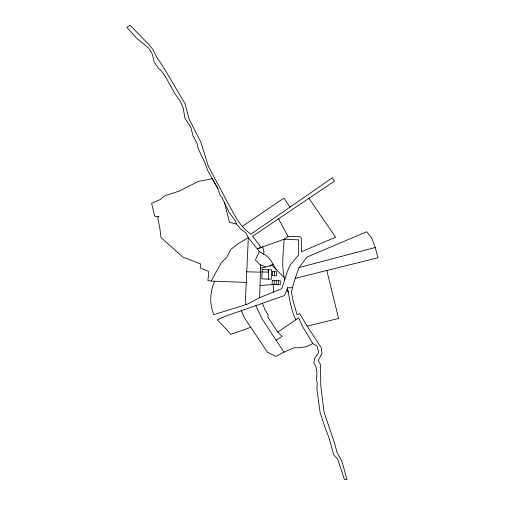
<?xml version="1.0" encoding="UTF-8"?>
<svg xmlns="http://www.w3.org/2000/svg" width="505" height="505" viewBox="0 0 505 505"><rect width="100%" height="100%" fill="white"/><g stroke="black" fill="none" stroke-linecap="round" stroke-linejoin="round"><path stroke-width="0.76" d="M295.179 278.35L378.024 257.746L374.988 246.648L371.712 237.956L366.687 231.757L306.737 257.197L299.099 267.536L295.179 278.35L292.408 287.743L287.32 287.743C289.693 298.442 290.76 309.735 295.88 319.766L277.782 332.094L267.814 317.153L268.212 314.975L265.043 309.83L262.43 303.24M214.707 281.222C210.011 291.442 209.215 304.319 213.88 314.615L247.141 304.269L259.633 297.666L260.668 264.929L259.595 264.38L255.467 259.955L259.317 251.559L248.334 237.666L245.784 232.843L240.481 228.91L236.422 223.968L235.551 220.956L229.03 212.384L221.941 197.36L220.249 195.776L217.844 188.58L212.27 178.669L198.452 181.371L179.414 191.029L164.699 195.807L160.375 199.507L151.588 203.307L154.719 216.273L158.993 216.519L157.724 217.396L159.965 228.999L160.975 237.621L182.703 256.976L200.561 263.957L200.201 267.972L208.369 271.236L208.754 273.735L207.858 280.471L211.172 281.089L246.238 282.39M268.187 269.72L268.105 272.138L262.057 271.942M268.288 279.107L268.591 269.733M274.164 284.612L274.291 280.578M274.449 275.743L274.581 271.709M276.178 284.681L276.311 280.647M278.198 284.744L278.324 280.711M259.633 297.666L281.739 288.727L284.795 279.606C281.216 266.634 283.362 252.689 284.119 239.231L288.109 236.712L299.377 236.447L301.321 238.057L301.422 251.711L335.61 237.23L308.896 198.238M292.408 287.743L291.48 292.812L292.988 300.418L297.047 314.621L299.711 313.63L307.103 326.116L321.243 347.724L322.051 353.336L318.137 360.677L320.479 364.471L320.77 385.479L324.027 412.061L334.783 443.971L336.898 451.918L342.043 461.703L347.017 479.75L344.467 479.466L337.712 459.247L333.736 454.942L328.9 437.456L324.999 427.432L320.132 412.566L316.982 389.709L317.184 382.784L316.401 379.754L316.944 372.974L316.231 367.526L313.857 362.647L314.931 357.95L318.642 352.578L317.222 346.241L312.892 343.608L302.678 326.735L298.714 317.803L295.88 319.766M284.795 279.606L286.67 273.401L289.845 265.478L298.632 254.899L298.682 239.856L284.119 239.231L257.354 248.757L261.129 247.406L252.633 236.245L334.544 181.08L332.404 177.766L250.972 234.162C239.433 226.65 233.764 213.224 227.143 201.665L208.262 166.012L201.059 142.662L189.072 118.953L185.057 103.721L165.091 69.942L156.215 56.257L152.996 49.522L147.782 43.398L130.044 25.25L126.976 27.346L136.552 38.172L148.685 48.032L152.346 54.275L154.246 62.323L158.545 68.377L161.101 70.549L166.524 78.496L174.976 93.797L180.216 101.202L183.157 107.748L184.975 118.391L190.751 127.001L193.011 135.87L197 143.369L198.086 148.331L205.055 163.197L207.858 170.823L217.844 188.58M287.402 288.027L285.691 293.039L284.195 295.665L224.144 316.704L217.384 319.798L230.892 334.323L250.758 327.341L267.486 352.244L275.768 356.416L283.93 352.168L293.973 347.768L298.903 347.756L306.194 346.708L312.892 343.608M276.178 269.512C272.662 263.812 269.929 256.862 263.351 254.034L264.096 252.633L262.701 246.85M211.172 281.089L221.304 262.669L226.581 257.607L230.911 249.325L238.789 243.271L248.334 237.666L245.537 298.095L245.891 304.666M242.255 226.41L283.898 198.149L290.078 207.075M276.241 340.124L282.112 336.374L277.782 332.094M269.777 265.977L273.003 264.184M299.099 267.536L375.221 247.513M260.561 268.25L272.107 265.403L283.861 277.264M307.103 326.116L338.609 318.466L326.811 270.478M260.006 285.514L273.205 284.58L273.445 292.086M246.718 271.816L260.435 272.144M236.422 223.968L229.478 222.396L224.586 202.959M260.668 264.929L265.529 267.025M259.317 251.559L263.351 254.034M286.594 290.388L288.576 291.959M250.758 327.341L244.893 318.503L241.396 310.853M283.93 352.168L261.773 318.377L255.808 305.544M278.463 218.589L288.109 236.712M262.133 269.525L261.83 278.899L271.261 279.202L271.564 269.828L262.133 269.525M272.277 280.515L272.144 284.549L280.212 284.807L280.344 280.774L272.277 280.515M272.561 271.646L272.435 275.673L276.469 275.806L276.595 271.772L272.561 271.646"/></g></svg>
